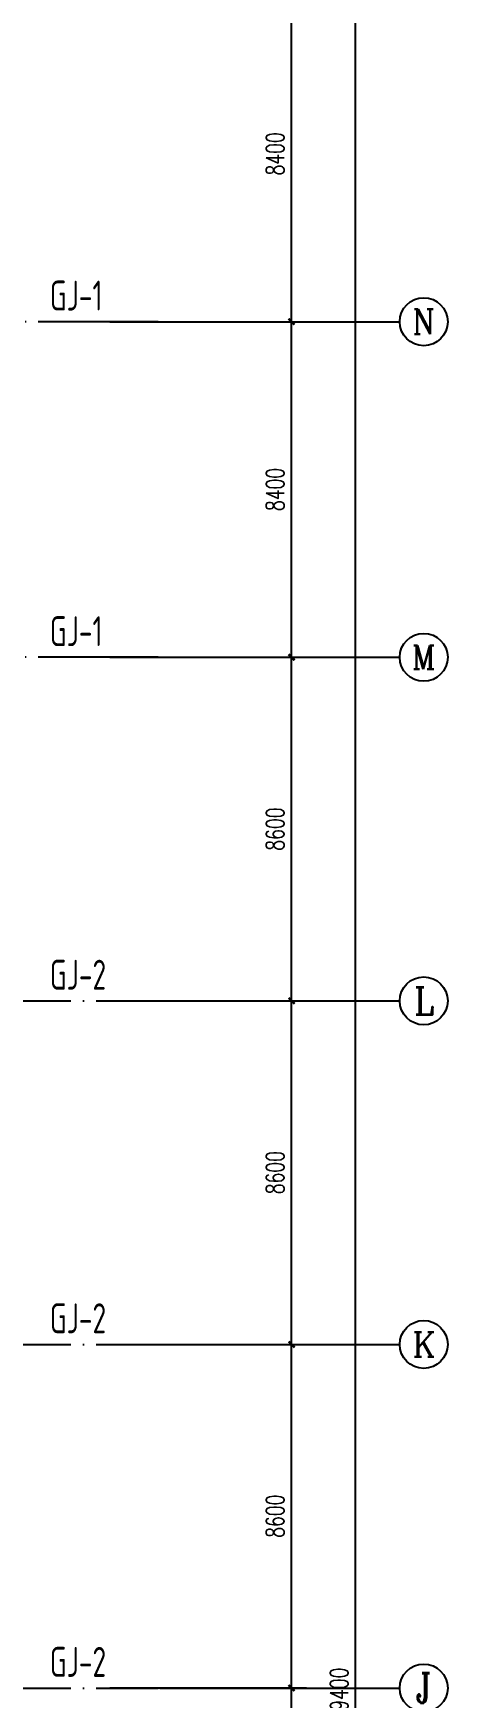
# Model space of a CAD drawing. Extents: x 899043 to 2598688, y -137197 to 211789.
# Drawn here: x 1446423 to 1456788, y 98708 to 140370 of the extents above; entities that cross this region are included whole.
import ezdxf
from ezdxf.enums import TextEntityAlignment as Align

# ---------------------------------------------------------------- set-up
doc = ezdxf.new("R2010")
doc.units = 0
doc.header["$LTSCALE"] = 1500
doc.header["$MEASUREMENT"] = 0
doc.linetypes.add('DOTE', pattern=[2.42, 2, -0.2, 0.02, -0.2])
for name, color, linetype in [('AXIS', 3, 'Continuous'), ('AXIS_TEXT', 7, 'Continuous'), ('TDB_文字', 7, 'Continuous')]:
    doc.layers.add(name, color=color, linetype=linetype)
doc.styles.add('_TCH_AXIS', font='COMPLEX', dxfattribs={"bigfont": 'GBCBIG'})
doc.styles.add('_TCH_DIM_T3', font='SIMPLEX', dxfattribs={"width": 0.705882, "bigfont": 'GBCBIG'})
doc.styles.add('COMPLEX', font='COMPLEX')
doc.styles.add('TSSD_Dimension', font='Tssdeng.shx', dxfattribs={"width": 0.7, "bigfont": 'hztxt.shx'})
doc.dimstyles.new('_TCH_ARCH&&150', dxfattribs={"dimtxt": 446.25, "dimasz": 150, "dimexe": 375, "dimexo": 450, "dimgap": 189.375, "dimtad": 1, "dimdec": 0, "dimzin": 0, "dimdsep": 46, "dimtxsty": '_TCH_DIM_T3', "dimblk": 'ARCHTICK', "dimcen": 0.09, "dimclrt": 7, "dimazin": 2, "dimtfac": 1, "dimtdec": 0, "dimtix": 1, "dimtmove": 2, "dimatfit": 3, "dimfxl": 0, "dimtolj": 1, "dimtzin": 0, "dimarcsym": 0})

# ---------------------------------------------------------------- blocks, each defined once
blk = doc.blocks.new('_ArchTick')
at = {"color": 0, "linetype": 'ByBlock', "const_width": 0.4}
blk.add_lwpolyline([(-0.5, -0.5), (0.5, 0.5)], dxfattribs=at)
blk = doc.blocks.new('*D215')
at = {"layer": 'AXIS', "color": 0, "lineweight": -2}
for p, q in [((1198940, -103277), (1203865, -103277)), ((1203490, -111877), (1203490, -103277)), ((1198940, -111877), (1203865, -111877))]:
    blk.add_line(p, q, dxfattribs=at)
at = {"layer": 'Defpoints', "color": 0}
for p in [(1198490, -103277), (1203490, -103277), (1198490, -111877)]:
    blk.add_point(p, dxfattribs=at)
at = {"layer": 'AXIS', "color": 0, "lineweight": -2, "xscale": 150, "yscale": 150, "zscale": 150}
for p, rotation in [((1203490, -103277), 90), ((1203490, -111877), 270)]:
    blk.add_blockref('_ArchTick', p, dxfattribs=dict(at, rotation=rotation))
at = {"layer": 'AXIS', "color": 7, "insert": (1203078, -107577), "char_height": 446.2, "attachment_point": 5, "rotation": 90, "style": '_TCH_DIM_T3'}
blk.add_mtext('\\A1;8600', dxfattribs=at)
blk = doc.blocks.new('*D216')
at = {"layer": 'AXIS', "color": 0, "lineweight": -2}
for p, q in [((1198940, -94677), (1203865, -94677)), ((1203490, -103277), (1203490, -94677)), ((1198940, -103277), (1203865, -103277))]:
    blk.add_line(p, q, dxfattribs=at)
at = {"layer": 'Defpoints', "color": 0}
for p in [(1198490, -94677), (1203490, -94677), (1198490, -103277)]:
    blk.add_point(p, dxfattribs=at)
at = {"layer": 'AXIS', "color": 0, "lineweight": -2, "xscale": 150, "yscale": 150, "zscale": 150}
for p, rotation in [((1203490, -94677), 90), ((1203490, -103277), 270)]:
    blk.add_blockref('_ArchTick', p, dxfattribs=dict(at, rotation=rotation))
at = {"layer": 'AXIS', "color": 7, "insert": (1203078, -98977), "char_height": 446.2, "attachment_point": 5, "rotation": 90, "style": '_TCH_DIM_T3'}
blk.add_mtext('\\A1;8600', dxfattribs=at)
blk = doc.blocks.new('*D217')
at = {"layer": 'AXIS', "color": 0, "lineweight": -2}
for p, q in [((1198940, -86077), (1203865, -86077)), ((1203490, -94677), (1203490, -86077)), ((1198940, -94677), (1203865, -94677))]:
    blk.add_line(p, q, dxfattribs=at)
at = {"layer": 'Defpoints', "color": 0}
for p in [(1198490, -86077), (1203490, -86077), (1198490, -94677)]:
    blk.add_point(p, dxfattribs=at)
at = {"layer": 'AXIS', "color": 0, "lineweight": -2, "xscale": 150, "yscale": 150, "zscale": 150}
for p, rotation in [((1203490, -86077), 90), ((1203490, -94677), 270)]:
    blk.add_blockref('_ArchTick', p, dxfattribs=dict(at, rotation=rotation))
at = {"layer": 'AXIS', "color": 7, "insert": (1203078, -90377), "char_height": 446.2, "attachment_point": 5, "rotation": 90, "style": '_TCH_DIM_T3'}
blk.add_mtext('\\A1;8600', dxfattribs=at)
blk = doc.blocks.new('*D218')
at = {"layer": 'AXIS', "color": 0, "lineweight": -2}
for p, q in [((1198940, -77477), (1203865, -77477)), ((1203490, -86077), (1203490, -77477)), ((1198940, -86077), (1203865, -86077))]:
    blk.add_line(p, q, dxfattribs=at)
at = {"layer": 'Defpoints', "color": 0}
for p in [(1198490, -77477), (1203490, -77477), (1198490, -86077)]:
    blk.add_point(p, dxfattribs=at)
at = {"layer": 'AXIS', "color": 0, "lineweight": -2, "xscale": 150, "yscale": 150, "zscale": 150}
for p, rotation in [((1203490, -77477), 90), ((1203490, -86077), 270)]:
    blk.add_blockref('_ArchTick', p, dxfattribs=dict(at, rotation=rotation))
at = {"layer": 'AXIS', "color": 7, "insert": (1203078, -81777), "char_height": 446.2, "attachment_point": 5, "rotation": 90, "style": '_TCH_DIM_T3'}
blk.add_mtext('\\A1;8600', dxfattribs=at)
blk = doc.blocks.new('*D219')
at = {"layer": 'AXIS', "color": 0, "lineweight": -2}
for p, q in [((1198940, -69077), (1203865, -69077)), ((1203490, -77477), (1203490, -69077)), ((1198940, -77477), (1203865, -77477))]:
    blk.add_line(p, q, dxfattribs=at)
at = {"layer": 'Defpoints', "color": 0}
for p in [(1198490, -69077), (1203490, -69077), (1198490, -77477)]:
    blk.add_point(p, dxfattribs=at)
at = {"layer": 'AXIS', "color": 0, "lineweight": -2, "xscale": 150, "yscale": 150, "zscale": 150}
for p, rotation in [((1203490, -69077), 90), ((1203490, -77477), 270)]:
    blk.add_blockref('_ArchTick', p, dxfattribs=dict(at, rotation=rotation))
at = {"layer": 'AXIS', "color": 7, "insert": (1203078, -73277), "char_height": 446.2, "attachment_point": 5, "rotation": 90, "style": '_TCH_DIM_T3'}
blk.add_mtext('\\A1;8400', dxfattribs=at)
blk = doc.blocks.new('*D220')
at = {"layer": 'AXIS', "color": 0, "lineweight": -2}
for p, q in [((1198940, -60677), (1203865, -60677)), ((1203490, -69077), (1203490, -60677)), ((1198940, -69077), (1203865, -69077))]:
    blk.add_line(p, q, dxfattribs=at)
at = {"layer": 'Defpoints', "color": 0}
for p in [(1198490, -60677), (1203490, -60677), (1198490, -69077)]:
    blk.add_point(p, dxfattribs=at)
at = {"layer": 'AXIS', "color": 0, "lineweight": -2, "xscale": 150, "yscale": 150, "zscale": 150}
for p, rotation in [((1203490, -60677), 90), ((1203490, -69077), 270)]:
    blk.add_blockref('_ArchTick', p, dxfattribs=dict(at, rotation=rotation))
at = {"layer": 'AXIS', "color": 7, "insert": (1203078, -64877), "char_height": 446.2, "attachment_point": 5, "rotation": 90, "style": '_TCH_DIM_T3'}
blk.add_mtext('\\A1;8400', dxfattribs=at)
blk = doc.blocks.new('*D223')
at = {"layer": 'AXIS', "color": 0, "lineweight": -2}
for p, q in [((1198940, -43877), (1205465, -43877)), ((1205090, -163277), (1205090, -43877)), ((1198940, -163277), (1205465, -163277))]:
    blk.add_line(p, q, dxfattribs=at)
at = {"layer": 'Defpoints', "color": 0}
for p in [(1198490, -43877), (1205090, -43877), (1198490, -163277)]:
    blk.add_point(p, dxfattribs=at)
at = {"layer": 'AXIS', "color": 0, "lineweight": -2, "xscale": 150, "yscale": 150, "zscale": 150}
for p, rotation in [((1205090, -43877), 90), ((1205090, -163277), 270)]:
    blk.add_blockref('_ArchTick', p, dxfattribs=dict(at, rotation=rotation))
at = {"layer": 'AXIS', "color": 7, "insert": (1204678, -103577), "char_height": 446.2, "attachment_point": 5, "rotation": 90, "style": '_TCH_DIM_T3'}
blk.add_mtext('\\A1;119400', dxfattribs=at)
blk = doc.blocks.new('_AXISO')
blk.add_circle((0, 0), 0.5)
at = {"layer": 'AXIS_TEXT', "style": 'COMPLEX', "width": 1.041667}
blk.add_attdef('A', text='', height=0.56, dxfattribs=at).set_placement((-0.25, -0.28), (0.25, -0.28), align=Align.FIT)
blk = doc.blocks.new('A$C5AF141BB')
at = {"layer": 'AXIS', "color": 253, "linetype": 'DOTE'}
for p, q in [((36323.2, 94200), (-26941.1, 94200)), ((36323.2, 85800), (-26941.1, 85800)), ((-26941.1, 77200), (36323.2, 77200)), ((-26941.1, 68600), (36323.2, 68600)), ((-26941.1, 60000), (36323.2, 60000))]:
    blk.add_line(p, q, dxfattribs=at)
at = {"layer": 'AXIS'}
for p, q in [((36364.3, 94200), (42364.3, 94200)), ((36364.3, 85800), (42364.3, 85800)), ((36364.3, 77200), (42364.3, 77200)), ((36364.3, 68600), (42364.3, 68600)), ((36364.3, 60000), (42364.3, 60000))]:
    blk.add_line(p, q, dxfattribs=at)
ref = blk.add_blockref('_AXISO', (42964.3, 94200), dxfattribs=dict(at, xscale=1200, yscale=1200, zscale=1200))
ref.add_attrib('A', 'N', dxfattribs={"layer": 'AXIS_TEXT', "height": 622.9, "style": '_TCH_AXIS'}).set_placement((42682.5, 93888.6), (43246.1, 93888.6), align=Align.FIT)
ref = blk.add_blockref('_AXISO', (42964.3, 85800), dxfattribs=dict(at, xscale=1200, yscale=1200, zscale=1200))
ref.add_attrib('A', 'M', dxfattribs={"layer": 'AXIS_TEXT', "height": 594, "style": '_TCH_AXIS'}).set_placement((42667.3, 85503), (43261.3, 85503), align=Align.FIT)
ref = blk.add_blockref('_AXISO', (42964.3, 77200), dxfattribs=dict(at, xscale=1200, yscale=1200, zscale=1200))
ref.add_attrib('A', 'L', dxfattribs={"layer": 'AXIS_TEXT', "height": 683.5, "style": '_TCH_AXIS'}).set_placement((42720.2, 76858.2), (43208.4, 76858.2), align=Align.FIT)
ref = blk.add_blockref('_AXISO', (42964.3, 68600), dxfattribs=dict(at, xscale=1200, yscale=1200, zscale=1200))
ref.add_attrib('A', 'K', dxfattribs={"layer": 'AXIS_TEXT', "height": 622.9, "style": '_TCH_AXIS'}).set_placement((42682.5, 68288.6), (43246.1, 68288.6), align=Align.FIT)
ref = blk.add_blockref('_AXISO', (42964.3, 60000), dxfattribs=dict(at, xscale=1200, yscale=1200, zscale=1200))
ref.add_attrib('A', 'J', dxfattribs={"layer": 'AXIS_TEXT', "height": 744.1, "style": '_TCH_AXIS'}).set_placement((42769.4, 59628), (43159.2, 59628), align=Align.FIT)
for p1, p2, distance, picture, middle in [((34661.1, 0), (34661.1, 119400), -6600, '*D223', (40848.6, 59700)), ((34661.1, 94200), (34661.1, 102600), -5000, '*D220', (39248.6, 98400)), ((34661.1, 85800), (34661.1, 94200), -5000, '*D219', (39248.6, 90000)), ((34661.1, 77200), (34661.1, 85800), -5000, '*D218', (39248.6, 81500)), ((34661.1, 68600), (34661.1, 77200), -5000, '*D217', (39248.6, 72900)), ((34661.1, 60000), (34661.1, 68600), -5000, '*D216', (39248.6, 64300)), ((34661.1, 51400), (34661.1, 60000), -5000, '*D215', (39248.6, 55700))]:
    dim = blk.add_aligned_dim(p1=p1, p2=p2, distance=distance, dimstyle='_TCH_ARCH&&150', dxfattribs=at)
    dim.commit()
    dim.dimension.update_dxf_attribs({"geometry": picture, "text_midpoint": middle, "insert": (-1163829.4, 163277.5)})

msp = doc.modelspace()

# ---------------------------------------------------------------- block references
at = {"layer": 'AXIS'}
msp.add_blockref('A$C5AF141BB', (1413223.3, 38950.6), dxfattribs=at)

# ---------------------------------------------------------------- texts
at = {"layer": 'TDB_文字', "color": 7, "style": 'TSSD_Dimension', "width": 0.7}
for s, p in [('GJ-1', (1446833.3, 133430)), ('GJ-1', (1446833.3, 125030)), ('GJ-2', (1446833.3, 116430)), ('GJ-2', (1446833.3, 107830)), ('GJ-2', (1446833.3, 99230))]:
    msp.add_text(s, height=750, dxfattribs=at).set_placement(p)

doc.saveas('drawing.dxf')
